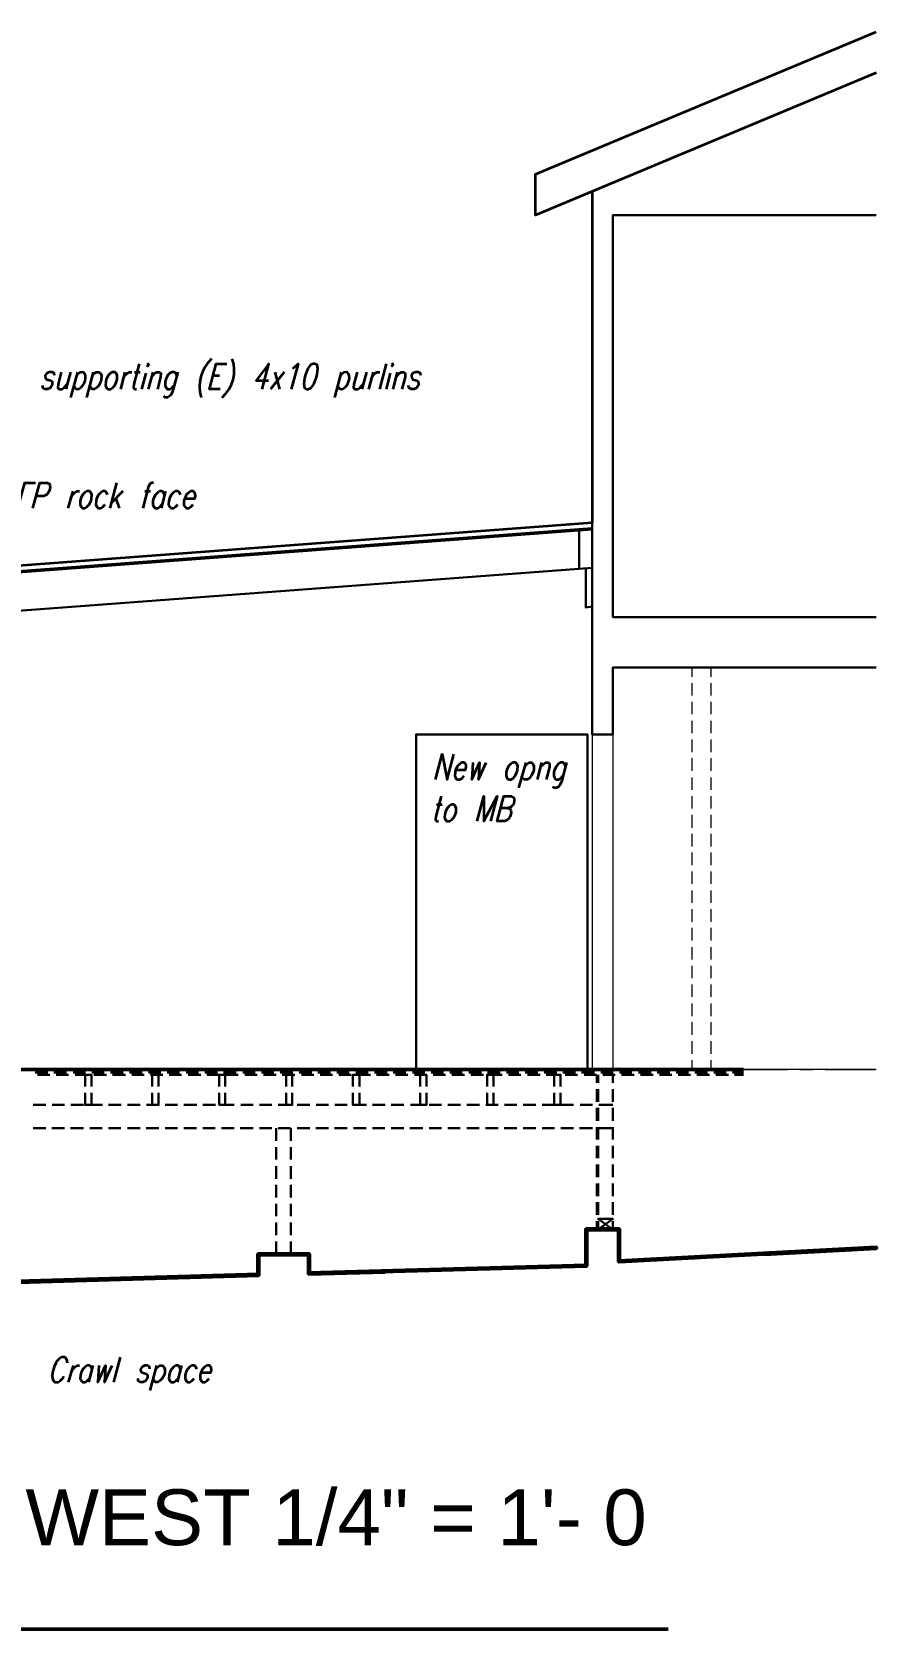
# Model space of a CAD drawing. Header units: inches. Extents: x 1543 to 43489, y -26 to 5775.
# Drawn here: x 2761.1 to 2971.1, y 2896.9 to 3294.1 of the extents above; entities that cross this region are included whole.
import ezdxf

# ---------------------------------------------------------------- set-up
doc = ezdxf.new("R2010")
doc.units = ezdxf.units.IN
doc.header["$LTSCALE"] = 0.5
doc.header["$MEASUREMENT"] = 0
for name, color, linetype in [('PDF_A-FLOR-LEVL', 7, 'Continuous'), ('PDF_A-WALL', 7, 'Continuous'), ('PDF_C-TOPO', 7, 'Continuous'), ('PDF_Hidden1', 7, 'Continuous'), ('PDF_Layer1', 7, 'Continuous'), ('PDF_Layer2', 7, 'Continuous'), ('PDF_Layer3', 7, 'Continuous'), ('PDF_Layer6', 7, 'Continuous'), ('PDF_S-framing-exs', 7, 'Continuous'), ('PDF_Text', 7, 'Continuous'), ('PDF_TEXT3', 7, 'Continuous')]:
    doc.layers.add(name, color=color, linetype=linetype)
doc.styles.add('PDF Arial', font='arial.ttf')

msp = doc.modelspace()

# ---------------------------------------------------------------- linework, layer by layer
at = {"layer": 'PDF_A-FLOR-LEVL', "lineweight": 20}
for points in [[(2761.5, 3036.09), (2774.01, 3036.09)], [(2777.18, 3036.09), (2780.27, 3036.09)], [(2783.44, 3036.09), (2795.95, 3036.09)], [(2799.03, 3036.09), (2802.2, 3036.09)], [(2805.29, 3036.09), (2817.8, 3036.09)], [(2820.88, 3036.09), (2824.05, 3036.09)], [(2827.14, 3036.09), (2839.65, 3036.09)], [(2842.82, 3036.09), (2845.9, 3036.09)], [(2849.07, 3036.09), (2861.58, 3036.09)], [(2864.67, 3036.09), (2867.84, 3036.09)], [(2870.92, 3036.09), (2883.43, 3036.09)], [(2886.52, 3036.09), (2889.69, 3036.09)], [(2892.78, 3036.09), (2905.29, 3036.09)], [(2908.45, 3036.09), (2911.54, 3036.09)], [(2914.71, 3036.09), (2927.22, 3036.09)], [(2930.31, 3036.09), (2933.47, 3036.09)], [(2936.56, 3036.09), (2949.07, 3036.09)], [(2952.16, 3036.09), (2955.33, 3036.09)], [(2958.41, 3036.09), (2970.92, 3036.09)]]:
    msp.add_lwpolyline(points, dxfattribs=at)
at = {"layer": 'PDF_A-WALL', "lineweight": 5}
msp.add_lwpolyline([(2971.09, 3036.09), (2931.47, 3036.09)], dxfattribs=at)
at = {"layer": 'PDF_C-TOPO', "lineweight": 60}
for points in [[(2943.32, 2990.22), (2971.09, 2991.72), (2907.2, 2988.31), (2907.2, 2996.31), (2898.95, 2996.31), (2898.95, 2987.22), (2829.98, 2985.3), (2848.99, 2985.8)], [(2817.47, 2984.97), (2817.47, 2990.14), (2829.98, 2990.14), (2829.98, 2985.3)]]:
    msp.add_lwpolyline(points, dxfattribs=at)
msp.add_lwpolyline([(2751.83, 2983.13), (2817.47, 2984.97)], close=True, dxfattribs=at)
at = {"layer": 'PDF_Hidden1', "lineweight": 20}
for points in [[(2925.3, 3136.09), (2925.3, 3133.75)], [(2929.97, 3136.09), (2929.97, 3133.75)], [(2925.3, 3132.17), (2925.3, 3129.08)], [(2929.97, 3132.17), (2929.97, 3129.08)], [(2925.3, 3127.5), (2925.3, 3124.41)], [(2929.97, 3127.5), (2929.97, 3124.41)], [(2925.3, 3122.83), (2925.3, 3119.74)], [(2929.97, 3122.83), (2929.97, 3119.74)], [(2925.3, 3118.16), (2925.3, 3114.99)], [(2929.97, 3118.16), (2929.97, 3114.99)], [(2925.3, 3113.49), (2925.3, 3110.32)], [(2929.97, 3113.49), (2929.97, 3110.32)], [(2925.3, 3108.73), (2925.3, 3105.65)], [(2929.97, 3108.73), (2929.97, 3105.65)], [(2925.3, 3104.06), (2925.3, 3100.98)], [(2929.97, 3104.06), (2929.97, 3100.98)], [(2925.3, 3099.39), (2925.3, 3096.22)], [(2929.97, 3099.39), (2929.97, 3096.22)], [(2925.3, 3094.72), (2925.3, 3091.55)], [(2929.97, 3094.72), (2929.97, 3091.55)], [(2925.3, 3090.05), (2925.3, 3086.88)], [(2929.97, 3090.05), (2929.97, 3086.88)], [(2925.3, 3085.3), (2925.3, 3082.21)], [(2929.97, 3085.3), (2929.97, 3082.21)], [(2925.3, 3080.63), (2925.3, 3077.54)], [(2929.97, 3080.63), (2929.97, 3077.54)], [(2925.3, 3075.96), (2925.3, 3072.79)], [(2929.97, 3075.96), (2929.97, 3072.79)], [(2925.3, 3071.29), (2925.3, 3068.12)], [(2929.97, 3071.29), (2929.97, 3068.12)], [(2925.3, 3066.53), (2925.3, 3063.45)], [(2929.97, 3066.53), (2929.97, 3063.45)], [(2925.3, 3061.86), (2925.3, 3058.78)], [(2929.97, 3061.86), (2929.97, 3058.78)], [(2925.3, 3057.19), (2925.3, 3054.11)], [(2929.97, 3057.19), (2929.97, 3054.11)], [(2925.3, 3052.52), (2925.3, 3049.35)], [(2929.97, 3052.52), (2929.97, 3049.35)], [(2925.3, 3047.85), (2925.3, 3044.68)], [(2929.97, 3047.85), (2929.97, 3044.68)], [(2925.3, 3043.1), (2925.3, 3040.01)], [(2929.97, 3043.1), (2929.97, 3040.01)], [(2925.3, 3038.43), (2925.3, 3036.09)], [(2929.97, 3038.43), (2929.97, 3036.09)]]:
    msp.add_lwpolyline(points, dxfattribs=at)
at = {"layer": 'PDF_Layer1', "lineweight": 20}
for points in [[(2900.45, 3119.41), (2900.45, 3036.09)], [(2905.62, 3119.41), (2905.62, 3036.09)]]:
    msp.add_lwpolyline(points, dxfattribs=at)
at = {"layer": 'PDF_Layer2', "lineweight": 30}
for points in [[(2971.09, 3248.6), (2905.62, 3248.6), (2905.62, 3148.6), (2971.09, 3148.6)], [(2547.92, 3134.42), (2497.38, 3130.67), (2496.71, 3140.26), (2900.45, 3170.53)], [(2897.28, 3160.61), (2897.28, 3170.28)], [(2900.45, 3172.04), (2900.45, 3119.41), (2905.62, 3119.41), (2905.62, 3136.09), (2971.09, 3136.09)], [(2677.94, 3144.18), (2900.45, 3160.86)], [(2898.86, 3160.69), (2898.86, 3151.02), (2900.45, 3151.19)]]:
    msp.add_lwpolyline(points, dxfattribs=at)
msp.add_lwpolyline([(2856.66, 3036.09), (2899.28, 3036.09), (2899.28, 3119.41), (2856.66, 3119.41)], close=True, dxfattribs=at)
at = {"layer": 'PDF_Layer3', "lineweight": 35}
for points in [[(2971.09, 3283.96), (2886.35, 3248.6), (2886.35, 3258.77), (2971.09, 3294.13)], [(2900.45, 3254.52), (2900.45, 3172.04), (2496.54, 3141.76)]]:
    msp.add_lwpolyline(points, dxfattribs=at)
at = {"layer": 'PDF_Layer6', "lineweight": 50}
for points in [[(2677.94, 3153.85), (2900.45, 3170.53)], [(2547.5, 3036.09), (2677.94, 3036.09), (2938.15, 3036.09)], [(2406.55, 2896.9), (2919.38, 2896.9)]]:
    msp.add_lwpolyline(points, dxfattribs=at)
at = {"layer": 'PDF_S-framing-exs', "lineweight": 30}
for points in [[(2761.92, 3035.34), (2765.09, 3035.34)], [(2766.59, 3035.34), (2769.76, 3035.34)], [(2771.35, 3035.34), (2774.43, 3035.34)], [(2776.02, 3035.34), (2779.1, 3035.34)], [(2780.69, 3035.34), (2783.86, 3035.34)], [(2785.36, 3035.34), (2788.53, 3035.34)], [(2790.11, 3035.34), (2793.2, 3035.34)], [(2794.78, 3035.34), (2797.87, 3035.34)], [(2799.45, 3035.34), (2802.54, 3035.34)], [(2804.12, 3035.34), (2807.29, 3035.34)], [(2808.79, 3035.34), (2811.96, 3035.34)], [(2813.55, 3035.34), (2816.63, 3035.34)], [(2818.22, 3035.34), (2821.3, 3035.34)], [(2822.89, 3035.34), (2826.06, 3035.34)], [(2827.56, 3035.34), (2830.73, 3035.34)], [(2832.23, 3035.34), (2835.4, 3035.34)], [(2836.98, 3035.34), (2840.07, 3035.34)], [(2841.65, 3035.34), (2844.74, 3035.34)], [(2846.32, 3035.34), (2849.49, 3035.34)], [(2850.99, 3035.34), (2854.16, 3035.34)], [(2855.75, 3035.34), (2858.83, 3035.34)], [(2860.42, 3035.34), (2863.5, 3035.34)], [(2865.09, 3035.34), (2868.17, 3035.34)], [(2869.76, 3035.34), (2872.93, 3035.34)], [(2874.43, 3035.34), (2877.6, 3035.34)], [(2879.18, 3035.34), (2882.27, 3035.34)], [(2883.85, 3035.34), (2886.94, 3035.34)], [(2888.52, 3035.34), (2891.69, 3035.34)], [(2893.19, 3035.34), (2896.36, 3035.34)], [(2897.86, 3035.34), (2901.03, 3035.34)], [(2902.62, 3035.34), (2905.7, 3035.34)], [(2907.29, 3035.34), (2910.37, 3035.34)], [(2911.96, 3035.34), (2915.13, 3035.34)], [(2916.63, 3035.34), (2919.8, 3035.34)], [(2921.38, 3035.34), (2924.47, 3035.34)], [(2926.05, 3035.34), (2929.14, 3035.34)], [(2930.72, 3035.34), (2933.81, 3035.34)], [(2935.39, 3035.34), (2938.15, 3035.34)], [(2762.5, 3034.76), (2765.59, 3034.76)], [(2767.18, 3034.76), (2770.26, 3034.76)], [(2771.85, 3034.76), (2774.93, 3034.76)], [(2775.93, 3031.84), (2775.93, 3034.76), (2774.35, 3034.76), (2774.35, 3031.84)], [(2776.52, 3034.76), (2779.69, 3034.76)], [(2781.19, 3034.76), (2784.36, 3034.76)], [(2785.94, 3034.76), (2789.03, 3034.76)], [(2790.61, 3034.76), (2793.7, 3034.76)], [(2792.61, 3031.84), (2792.61, 3034.76), (2791.03, 3034.76), (2791.03, 3031.84)], [(2795.28, 3034.76), (2798.37, 3034.76)], [(2799.95, 3034.76), (2803.12, 3034.76)], [(2804.62, 3034.76), (2807.79, 3034.76)], [(2809.21, 3031.84), (2809.21, 3034.76), (2807.71, 3034.76), (2807.71, 3031.84)], [(2809.38, 3034.76), (2812.46, 3034.76)], [(2814.05, 3034.76), (2817.13, 3034.76)], [(2818.72, 3034.76), (2821.89, 3034.76)], [(2823.39, 3034.76), (2826.56, 3034.76)], [(2825.89, 3031.84), (2825.89, 3034.76), (2824.39, 3034.76), (2824.39, 3031.84)], [(2828.14, 3034.76), (2831.23, 3034.76)], [(2832.81, 3034.76), (2835.9, 3034.76)], [(2837.48, 3034.76), (2840.57, 3034.76)], [(2842.57, 3031.84), (2842.57, 3034.76), (2840.98, 3034.76), (2840.98, 3031.84)], [(2842.15, 3034.76), (2845.32, 3034.76)], [(2846.82, 3034.76), (2849.99, 3034.76)], [(2851.58, 3034.76), (2854.66, 3034.76)], [(2856.25, 3034.76), (2859.33, 3034.76)], [(2859.25, 3031.84), (2859.25, 3034.76), (2857.66, 3034.76), (2857.66, 3031.84)], [(2860.92, 3034.76), (2864, 3034.76)], [(2865.59, 3034.76), (2868.76, 3034.76)], [(2870.26, 3034.76), (2873.43, 3034.76)], [(2875.93, 3031.84), (2875.93, 3034.76), (2874.34, 3034.76), (2874.34, 3031.84)], [(2875.01, 3034.76), (2878.1, 3034.76)], [(2879.68, 3034.76), (2882.77, 3034.76)], [(2884.35, 3034.76), (2887.52, 3034.76)], [(2889.02, 3034.76), (2892.19, 3034.76)], [(2892.61, 3031.84), (2892.61, 3034.76), (2891.02, 3034.76), (2891.02, 3031.84)], [(2893.78, 3034.76), (2896.86, 3034.76)], [(2898.45, 3034.76), (2901.53, 3034.76)], [(2901.62, 3034.76), (2901.62, 3032.76)], [(2901.62, 3031.17), (2901.62, 3028)], [(2901.95, 3034.76), (2901.95, 3032.76)], [(2901.95, 3031.17), (2901.95, 3028)], [(2903.12, 3034.76), (2906.2, 3034.76)], [(2905.62, 3034.76), (2905.62, 3032.76)], [(2905.62, 3031.17), (2905.62, 3028)], [(2907.79, 3034.76), (2910.96, 3034.76)], [(2912.46, 3034.76), (2915.63, 3034.76)], [(2917.21, 3034.76), (2920.3, 3034.76)], [(2921.88, 3034.76), (2924.97, 3034.76)], [(2926.55, 3034.76), (2929.64, 3034.76)], [(2931.22, 3034.76), (2934.39, 3034.76)], [(2935.89, 3034.76), (2938.15, 3034.76)], [(2761.42, 3027.25), (2764.59, 3027.25)], [(2766.17, 3027.25), (2769.26, 3027.25)], [(2770.84, 3027.25), (2773.93, 3027.25)], [(2774.35, 3030.26), (2774.35, 3027.25), (2775.93, 3027.25), (2775.93, 3030.26)], [(2775.52, 3027.25), (2778.68, 3027.25)], [(2780.19, 3027.25), (2783.35, 3027.25)], [(2784.86, 3027.25), (2788.03, 3027.25)], [(2789.61, 3027.25), (2792.7, 3027.25)], [(2791.03, 3030.26), (2791.03, 3027.25), (2792.61, 3027.25), (2792.61, 3030.26)], [(2794.28, 3027.25), (2797.37, 3027.25)], [(2798.95, 3027.25), (2802.12, 3027.25)], [(2803.62, 3027.25), (2806.79, 3027.25)], [(2807.71, 3030.26), (2807.71, 3027.25), (2809.21, 3027.25), (2809.21, 3030.26)], [(2808.37, 3027.25), (2811.46, 3027.25)], [(2813.05, 3027.25), (2816.13, 3027.25)], [(2817.72, 3027.25), (2820.8, 3027.25)], [(2822.39, 3027.25), (2825.56, 3027.25)], [(2824.39, 3030.26), (2824.39, 3027.25), (2825.89, 3027.25), (2825.89, 3030.26)], [(2827.06, 3027.25), (2830.23, 3027.25)], [(2831.81, 3027.25), (2834.9, 3027.25)], [(2836.48, 3027.25), (2839.57, 3027.25)], [(2840.98, 3030.26), (2840.98, 3027.25), (2842.57, 3027.25), (2842.57, 3030.26)], [(2841.15, 3027.25), (2844.32, 3027.25)], [(2845.82, 3027.25), (2848.99, 3027.25)], [(2850.49, 3027.25), (2853.66, 3027.25)], [(2855.25, 3027.25), (2858.33, 3027.25)], [(2857.66, 3030.26), (2857.66, 3027.25), (2859.25, 3027.25), (2859.25, 3030.26)], [(2859.92, 3027.25), (2863, 3027.25)], [(2864.59, 3027.25), (2867.76, 3027.25)], [(2869.26, 3027.25), (2872.43, 3027.25)], [(2874.01, 3027.25), (2877.1, 3027.25)], [(2874.34, 3030.26), (2874.34, 3027.25), (2875.93, 3027.25), (2875.93, 3030.26)], [(2878.68, 3027.25), (2881.77, 3027.25)], [(2883.35, 3027.25), (2886.44, 3027.25)], [(2888.02, 3027.25), (2891.19, 3027.25)], [(2891.02, 3030.26), (2891.02, 3027.25), (2892.61, 3027.25), (2892.61, 3030.26)], [(2892.69, 3027.25), (2895.86, 3027.25)], [(2897.45, 3027.25), (2900.53, 3027.25)], [(2902.12, 3027.25), (2905.62, 3027.25)], [(2901.62, 3026.5), (2901.62, 3023.33)], [(2901.95, 3026.5), (2901.95, 3023.33)], [(2905.62, 3026.5), (2905.62, 3023.33)], [(2761.42, 3021.5), (2764.59, 3021.5)], [(2766.09, 3021.5), (2769.26, 3021.5)], [(2770.76, 3021.5), (2773.93, 3021.5)], [(2775.52, 3021.5), (2778.6, 3021.5)], [(2780.19, 3021.5), (2783.27, 3021.5)], [(2784.86, 3021.5), (2788.03, 3021.5)], [(2789.53, 3021.5), (2792.7, 3021.5)], [(2794.28, 3021.5), (2797.37, 3021.5)], [(2798.95, 3021.5), (2802.04, 3021.5)], [(2803.62, 3021.5), (2806.71, 3021.5)], [(2808.29, 3021.5), (2811.46, 3021.5)], [(2812.96, 3021.5), (2816.13, 3021.5)], [(2817.72, 3021.5), (2820.8, 3021.5)], [(2821.89, 3021.5), (2821.89, 3018.33)], [(2822.39, 3021.5), (2825.47, 3021.5)], [(2825.56, 3021.5), (2825.56, 3018.33)], [(2827.06, 3021.5), (2830.23, 3021.5)], [(2831.73, 3021.5), (2834.9, 3021.5)], [(2836.4, 3021.5), (2839.57, 3021.5)], [(2841.15, 3021.5), (2844.24, 3021.5)], [(2845.82, 3021.5), (2848.91, 3021.5)], [(2850.49, 3021.5), (2853.66, 3021.5)], [(2855.16, 3021.5), (2858.33, 3021.5)], [(2859.92, 3021.5), (2863, 3021.5)], [(2864.59, 3021.5), (2867.67, 3021.5)], [(2869.26, 3021.5), (2872.34, 3021.5)], [(2873.93, 3021.5), (2877.1, 3021.5)], [(2878.6, 3021.5), (2881.77, 3021.5)], [(2883.35, 3021.5), (2886.44, 3021.5)], [(2888.02, 3021.5), (2891.11, 3021.5)], [(2892.69, 3021.5), (2895.86, 3021.5)], [(2897.36, 3021.5), (2900.53, 3021.5)], [(2901.62, 3021.75), (2901.62, 3018.66)], [(2901.95, 3021.75), (2901.95, 3018.66)], [(2902.03, 3021.5), (2905.62, 3021.5)], [(2905.62, 3021.75), (2905.62, 3018.66)], [(2821.89, 3016.74), (2821.89, 3013.66)], [(2825.56, 3016.74), (2825.56, 3013.66)], [(2901.62, 3017.08), (2901.62, 3013.99)], [(2901.95, 3017.08), (2901.95, 3013.99)], [(2905.62, 3017.08), (2905.62, 3013.99)], [(2821.89, 3012.07), (2821.89, 3008.91)], [(2825.56, 3012.07), (2825.56, 3008.91)], [(2901.62, 3012.41), (2901.62, 3009.32)], [(2901.95, 3012.41), (2901.95, 3009.32)], [(2905.62, 3012.41), (2905.62, 3009.32)], [(2821.89, 3007.4), (2821.89, 3004.23)], [(2825.56, 3007.4), (2825.56, 3004.23)], [(2901.62, 3007.74), (2901.62, 3004.57)], [(2901.95, 3007.74), (2901.95, 3004.57)], [(2905.62, 3007.74), (2905.62, 3004.57)], [(2821.89, 3002.65), (2821.89, 2999.56)], [(2825.56, 3002.65), (2825.56, 2999.56)], [(2901.62, 3003.07), (2901.62, 2999.9)], [(2901.95, 3003.07), (2901.95, 2999.9)], [(2905.62, 3003.07), (2905.62, 2999.9)], [(2821.89, 2997.98), (2821.89, 2994.89)], [(2825.56, 2997.98), (2825.56, 2994.89)], [(2901.62, 2998.31), (2901.62, 2996.31)], [(2905.62, 2998.31), (2905.62, 2996.31), (2901.95, 2998.9), (2905.62, 2998.9), (2901.95, 2996.31), (2901.95, 2998.31)], [(2821.89, 2993.31), (2821.89, 2990.14)], [(2825.56, 2993.31), (2825.56, 2990.14)]]:
    msp.add_lwpolyline(points, dxfattribs=at)
at = {"layer": 'PDF_TEXT3', "lineweight": 35}
for points in [[(2787.78, 3211.57), (2786.44, 3206.56), (2786.36, 3205.65), (2786.69, 3205.31), (2787.11, 3205.31)], [(2807.96, 3205.31), (2805.29, 3205.31), (2806.96, 3211.57), (2809.63, 3211.57)], [(2818.38, 3205.31), (2820.05, 3211.57), (2816.88, 3207.4), (2819.97, 3207.4)], [(2825.97, 3210.4), (2826.47, 3210.73), (2827.31, 3211.57), (2825.64, 3205.31)], [(2849.24, 3211.57), (2847.57, 3205.31)], [(2766.76, 3208.65), (2766.67, 3209.23), (2766.17, 3209.48), (2765.51, 3209.48), (2764.84, 3209.23), (2764.42, 3208.65), (2764.51, 3207.98), (2764.84, 3207.73), (2765.84, 3207.4), (2766.17, 3207.15), (2766.17, 3206.56), (2766.09, 3206.23), (2765.76, 3205.65), (2765.01, 3205.31), (2764.42, 3205.31), (2763.84, 3205.65), (2763.84, 3206.23)], [(2768.43, 3209.48), (2767.68, 3206.56), (2767.59, 3205.65), (2767.93, 3205.31), (2768.59, 3205.31), (2769.09, 3205.65), (2769.93, 3206.56)], [(2770.76, 3209.48), (2769.59, 3205.31)], [(2772.43, 3209.48), (2770.76, 3203.23)], [(2776.35, 3209.48), (2774.68, 3203.23)], [(2776.1, 3208.65), (2776.68, 3209.23), (2777.18, 3209.48), (2777.85, 3209.48), (2778.18, 3209.23), (2778.43, 3208.65), (2778.35, 3207.73), (2778.27, 3207.15), (2777.77, 3206.23), (2777.18, 3205.65), (2776.68, 3205.31), (2776.1, 3205.31), (2775.77, 3205.65), (2775.52, 3206.23)], [(2784.27, 3209.48), (2783.19, 3205.31)], [(2783.77, 3207.73), (2784.27, 3208.65), (2784.86, 3209.23), (2785.36, 3209.48), (2785.94, 3209.48)], [(2786.61, 3209.48), (2788.03, 3209.48)], [(2789.44, 3209.23), (2788.36, 3205.31)], [(2791.19, 3209.48), (2790.03, 3205.31)], [(2790.86, 3208.31), (2791.69, 3209.23), (2792.2, 3209.48), (2792.86, 3209.48), (2793.2, 3209.23), (2793.11, 3208.31), (2792.36, 3205.31)], [(2797.45, 3209.48), (2796.12, 3204.73), (2795.7, 3203.81), (2795.36, 3203.56), (2794.86, 3203.23), (2794.28, 3203.23), (2793.95, 3203.56)], [(2797.2, 3208.65), (2796.95, 3209.23), (2796.62, 3209.48), (2795.95, 3209.48), (2795.45, 3209.23), (2794.86, 3208.65), (2794.45, 3207.73), (2794.28, 3207.15), (2794.28, 3206.23), (2794.53, 3205.65), (2794.86, 3205.31), (2795.45, 3205.31), (2795.95, 3205.65), (2796.53, 3206.23)], [(2806.12, 3208.65), (2807.79, 3208.65)], [(2823.89, 3209.48), (2820.47, 3205.31)], [(2821.55, 3209.48), (2822.72, 3205.31)], [(2838.07, 3209.48), (2836.4, 3203.23)], [(2841.99, 3209.48), (2841.23, 3206.56), (2841.15, 3205.65), (2841.48, 3205.31), (2842.15, 3205.31), (2842.65, 3205.65), (2843.49, 3206.56)], [(2844.32, 3209.48), (2843.15, 3205.31)], [(2845.99, 3209.48), (2844.82, 3205.31)], [(2845.49, 3207.73), (2845.9, 3208.65), (2846.49, 3209.23), (2846.99, 3209.48), (2847.66, 3209.48)], [(2850.24, 3209.23), (2849.24, 3205.31)], [(2851.99, 3209.48), (2850.91, 3205.31)], [(2851.66, 3208.31), (2852.58, 3209.23), (2853.08, 3209.48), (2853.66, 3209.48), (2853.99, 3209.23), (2853.99, 3208.31), (2853.16, 3205.31)], [(2857.83, 3208.65), (2857.75, 3209.23), (2857.16, 3209.48), (2856.58, 3209.48), (2855.91, 3209.23), (2855.5, 3208.65), (2855.58, 3207.98), (2855.91, 3207.73), (2856.83, 3207.4), (2857.16, 3207.15), (2857.25, 3206.56), (2857.16, 3206.23), (2856.83, 3205.65), (2856.08, 3205.31), (2855.5, 3205.31), (2854.91, 3205.65), (2854.83, 3206.23)], [(2757.58, 3175.71), (2759.34, 3181.96), (2762, 3181.96)], [(2761.34, 3175.71), (2763.09, 3181.96), (2764.92, 3181.96), (2765.51, 3181.71), (2765.59, 3181.38), (2765.67, 3180.79), (2765.42, 3179.88), (2765.01, 3179.29), (2764.76, 3179.04), (2764.01, 3178.71), (2762.17, 3178.71)], [(2782.19, 3181.96), (2780.52, 3175.71)], [(2791.36, 3181.96), (2790.94, 3181.96), (2790.44, 3181.71), (2790.03, 3180.79), (2788.69, 3175.71)], [(2771.26, 3179.88), (2770.09, 3175.71)], [(2770.76, 3178.12), (2771.18, 3179.04), (2771.76, 3179.62), (2772.26, 3179.88), (2772.93, 3179.88)], [(2779.94, 3179.04), (2779.69, 3179.62), (2779.35, 3179.88), (2778.77, 3179.88), (2778.27, 3179.62), (2777.68, 3179.04), (2777.18, 3178.12), (2777.1, 3177.54), (2777.02, 3176.62), (2777.27, 3176.04), (2777.6, 3175.71), (2778.27, 3175.71), (2778.77, 3176.04), (2779.35, 3176.62)], [(2783.77, 3179.88), (2780.85, 3176.96)], [(2782.02, 3178.12), (2782.85, 3175.71)], [(2789.19, 3179.88), (2790.61, 3179.88)], [(2794.11, 3179.04), (2793.86, 3179.62), (2793.53, 3179.88), (2792.95, 3179.88), (2792.45, 3179.62), (2791.86, 3179.04), (2791.36, 3178.12), (2791.19, 3177.54), (2791.19, 3176.62), (2791.44, 3176.04), (2791.78, 3175.71), (2792.45, 3175.71), (2792.95, 3176.04), (2793.45, 3176.62)], [(2794.36, 3179.88), (2793.28, 3175.71)], [(2798.12, 3179.04), (2797.87, 3179.62), (2797.45, 3179.88), (2796.87, 3179.88), (2796.37, 3179.62), (2795.78, 3179.04), (2795.36, 3178.12), (2795.2, 3177.54), (2795.11, 3176.62), (2795.45, 3176.04), (2795.78, 3175.71), (2796.37, 3175.71), (2796.87, 3176.04), (2797.45, 3176.62)], [(2799.12, 3178.12), (2801.62, 3178.12), (2801.79, 3178.71), (2801.7, 3179.29), (2801.54, 3179.62), (2801.2, 3179.88), (2800.62, 3179.88), (2800.12, 3179.62), (2799.53, 3179.04), (2799.12, 3178.12), (2798.95, 3177.54), (2798.87, 3176.62), (2799.2, 3176.04), (2799.53, 3175.71), (2800.12, 3175.71), (2800.62, 3176.04), (2801.2, 3176.62)], [(2861.5, 3108.23), (2863.17, 3114.49), (2864.42, 3108.23), (2866.09, 3114.49)], [(2866.5, 3110.57), (2869.01, 3110.57), (2869.17, 3111.24), (2869.17, 3111.82), (2869.01, 3112.07), (2868.67, 3112.4), (2868.09, 3112.4), (2867.59, 3112.07), (2867.01, 3111.49), (2866.5, 3110.57), (2866.42, 3109.99), (2866.34, 3109.15), (2866.59, 3108.48), (2866.92, 3108.23), (2867.59, 3108.23), (2868.09, 3108.48), (2868.67, 3109.15)], [(2870.76, 3112.4), (2870.51, 3108.23), (2872.43, 3112.4), (2872.18, 3108.23), (2874.09, 3112.4)], [(2883.94, 3112.4), (2882.18, 3106.15)], [(2883.69, 3111.49), (2884.27, 3112.07), (2884.77, 3112.4), (2885.35, 3112.4), (2885.69, 3112.07), (2885.94, 3111.49), (2885.94, 3110.57), (2885.77, 3109.99), (2885.27, 3109.15), (2884.77, 3108.48), (2884.27, 3108.23), (2883.6, 3108.23), (2883.27, 3108.48), (2883.02, 3109.15)], [(2887.86, 3112.4), (2886.77, 3108.23)], [(2887.52, 3111.24), (2888.44, 3112.07), (2888.86, 3112.4), (2889.52, 3112.4), (2889.86, 3112.07), (2889.86, 3111.24), (2889.02, 3108.23)], [(2894.11, 3112.4), (2892.86, 3107.65), (2892.36, 3106.73), (2892.11, 3106.4), (2891.61, 3106.15), (2890.94, 3106.15), (2890.61, 3106.4)], [(2893.86, 3111.49), (2893.61, 3112.07), (2893.28, 3112.4), (2892.61, 3112.4), (2892.11, 3112.07), (2891.61, 3111.49), (2891.11, 3110.57), (2890.94, 3109.99), (2890.94, 3109.15), (2891.19, 3108.48), (2891.52, 3108.23), (2892.19, 3108.23), (2892.61, 3108.48), (2893.19, 3109.15)], [(2862.92, 3104.06), (2861.58, 3098.98), (2861.5, 3098.14), (2861.83, 3097.81), (2862.25, 3097.81)], [(2871.84, 3097.81), (2873.51, 3104.06), (2873.51, 3097.81), (2876.85, 3104.06), (2875.18, 3097.81)], [(2879.6, 3101.06), (2880.18, 3100.81), (2880.27, 3100.48), (2880.35, 3099.89), (2880.1, 3098.98), (2879.77, 3098.39), (2879.43, 3098.14), (2878.76, 3097.81), (2876.85, 3097.81), (2878.51, 3104.06), (2880.43, 3104.06), (2880.93, 3103.73), (2881.1, 3103.48), (2881.1, 3102.9), (2881.02, 3102.23), (2880.6, 3101.65), (2880.35, 3101.4), (2879.6, 3101.06), (2877.76, 3101.06)], [(2861.75, 3101.98), (2863.17, 3101.98)], [(2770.01, 2963.04), (2769.93, 2963.62), (2769.68, 2964.2), (2769.34, 2964.54), (2768.51, 2964.54), (2768.01, 2964.2), (2767.43, 2963.62), (2767.09, 2963.04), (2766.67, 2962.12), (2766.26, 2960.7), (2766.17, 2959.78), (2766.26, 2959.2), (2766.51, 2958.61), (2766.84, 2958.28), (2767.68, 2958.28), (2768.18, 2958.61), (2768.76, 2959.2), (2769.09, 2959.78)], [(2783.1, 2964.54), (2781.44, 2958.28)], [(2771.35, 2962.45), (2770.18, 2958.28)], [(2770.84, 2960.7), (2771.26, 2961.53), (2771.85, 2962.12), (2772.35, 2962.45), (2772.93, 2962.45)], [(2776.1, 2961.53), (2775.85, 2962.12), (2775.43, 2962.45), (2774.85, 2962.45), (2774.35, 2962.12), (2773.76, 2961.53), (2773.35, 2960.7), (2773.18, 2960.03), (2773.1, 2959.2), (2773.43, 2958.61), (2773.76, 2958.28), (2774.35, 2958.28), (2774.85, 2958.61), (2775.43, 2959.2)], [(2776.27, 2962.45), (2775.18, 2958.28)], [(2777.77, 2962.45), (2777.52, 2958.28), (2779.44, 2962.45), (2779.18, 2958.28), (2781.1, 2962.45)], [(2790.44, 2961.53), (2790.36, 2962.12), (2789.86, 2962.45), (2789.19, 2962.45), (2788.53, 2962.12), (2788.11, 2961.53), (2788.19, 2960.95), (2788.53, 2960.7), (2789.53, 2960.37), (2789.86, 2960.03), (2789.86, 2959.45), (2789.78, 2959.2), (2789.44, 2958.61), (2788.69, 2958.28), (2788.11, 2958.28), (2787.52, 2958.61), (2787.52, 2959.2)], [(2792.11, 2962.45), (2790.44, 2956.2)], [(2791.86, 2961.53), (2792.45, 2962.12), (2792.95, 2962.45), (2793.61, 2962.45), (2793.95, 2962.12), (2794.2, 2961.53), (2794.2, 2960.7), (2794.03, 2960.03), (2793.53, 2959.2), (2792.95, 2958.61), (2792.45, 2958.28), (2791.86, 2958.28), (2791.53, 2958.61), (2791.28, 2959.2)], [(2798.12, 2961.53), (2797.87, 2962.12), (2797.53, 2962.45), (2796.95, 2962.45), (2796.45, 2962.12), (2795.86, 2961.53), (2795.45, 2960.7), (2795.28, 2960.03), (2795.2, 2959.2), (2795.45, 2958.61), (2795.78, 2958.28), (2796.45, 2958.28), (2796.95, 2958.61), (2797.53, 2959.2)], [(2798.37, 2962.45), (2797.28, 2958.28)], [(2802.12, 2961.53), (2801.87, 2962.12), (2801.54, 2962.45), (2800.87, 2962.45), (2800.37, 2962.12), (2799.78, 2961.53), (2799.37, 2960.7), (2799.2, 2960.03), (2799.2, 2959.2), (2799.45, 2958.61), (2799.78, 2958.28), (2800.37, 2958.28), (2800.87, 2958.61), (2801.45, 2959.2)], [(2803.12, 2960.7), (2805.62, 2960.7), (2805.79, 2961.28), (2805.71, 2961.87), (2805.62, 2962.12), (2805.29, 2962.45), (2804.62, 2962.45), (2804.12, 2962.12), (2803.54, 2961.53), (2803.12, 2960.7), (2802.95, 2960.03), (2802.95, 2959.2), (2803.2, 2958.61), (2803.54, 2958.28), (2804.12, 2958.28), (2804.62, 2958.61), (2805.21, 2959.2)]]:
    msp.add_lwpolyline(points, dxfattribs=at)
for points in [[(2789.78, 3211.32), (2789.86, 3210.98), (2790.19, 3211.32), (2790.03, 3211.57)], [(2831.06, 3211.57), (2830.39, 3211.32), (2829.73, 3210.4), (2829.14, 3208.9), (2828.89, 3207.98), (2828.72, 3206.56), (2828.89, 3205.65), (2829.39, 3205.31), (2829.81, 3205.31), (2830.56, 3205.65), (2831.23, 3206.56), (2831.81, 3207.98), (2832.06, 3208.9), (2832.23, 3210.4), (2832.06, 3211.32), (2831.48, 3211.57)], [(2850.58, 3211.32), (2850.74, 3210.98), (2850.99, 3211.32), (2850.91, 3211.57)], [(2781.19, 3209.48), (2780.69, 3209.23), (2780.1, 3208.65), (2779.6, 3207.73), (2779.52, 3207.15), (2779.44, 3206.23), (2779.69, 3205.65), (2780.02, 3205.31), (2780.69, 3205.31), (2781.19, 3205.65), (2781.77, 3206.23), (2782.19, 3207.15), (2782.35, 3207.73), (2782.35, 3208.65), (2782.1, 3209.23), (2781.77, 3209.48)], [(2774.76, 3179.88), (2774.26, 3179.62), (2773.68, 3179.04), (2773.26, 3178.12), (2773.1, 3177.54), (2773.1, 3176.62), (2773.35, 3176.04), (2773.68, 3175.71), (2774.26, 3175.71), (2774.76, 3176.04), (2775.35, 3176.62), (2775.85, 3177.54), (2775.93, 3178.12), (2776.02, 3179.04), (2775.77, 3179.62), (2775.43, 3179.88)], [(2880.77, 3112.4), (2880.27, 3112.07), (2879.68, 3111.49), (2879.26, 3110.57), (2879.1, 3109.99), (2879.1, 3109.15), (2879.35, 3108.48), (2879.68, 3108.23), (2880.27, 3108.23), (2880.77, 3108.48), (2881.35, 3109.15), (2881.77, 3109.99), (2881.93, 3110.57), (2882.02, 3111.49), (2881.77, 3112.07), (2881.43, 3112.4)], [(2865.5, 3101.98), (2865, 3101.65), (2864.42, 3101.06), (2864, 3100.14), (2863.84, 3099.56), (2863.75, 3098.73), (2864, 3098.14), (2864.34, 3097.81), (2865, 3097.81), (2865.5, 3098.14), (2866.09, 3098.73), (2866.5, 3099.56), (2866.67, 3100.14), (2866.67, 3101.06), (2866.42, 3101.65), (2866.09, 3101.98)]]:
    msp.add_lwpolyline(points, close=True, dxfattribs=at)
for centre, radius, start, end in [((2812.23, 3205.94), 9.43, 133.1147, 196.7126), ((2802.6, 3209.88), 8.86, 311.3678, 19.3905)]:
    msp.add_arc(centre, radius, start, end, dxfattribs=at)
for centre, start_param in [((2772.98, 3207.42), 2.41401), ((2838.61, 3207.42), 2.414009)]:
    msp.add_ellipse(centre, major_axis=(0.89, 2.05), ratio=0.585079, start_param=start_param, end_param=7.483435, dxfattribs=at)

# ---------------------------------------------------------------- texts
at = {"layer": 'PDF_Text', "insert": (2411.28, 2917.56), "char_height": 13.8903, "attachment_point": 7, "style": 'PDF Arial'}
msp.add_mtext('P A R T I A L S E C T I O N - LOOKING WEST 1/4" = 1\'- 0', dxfattribs=at)

doc.saveas('drawing.dxf')
